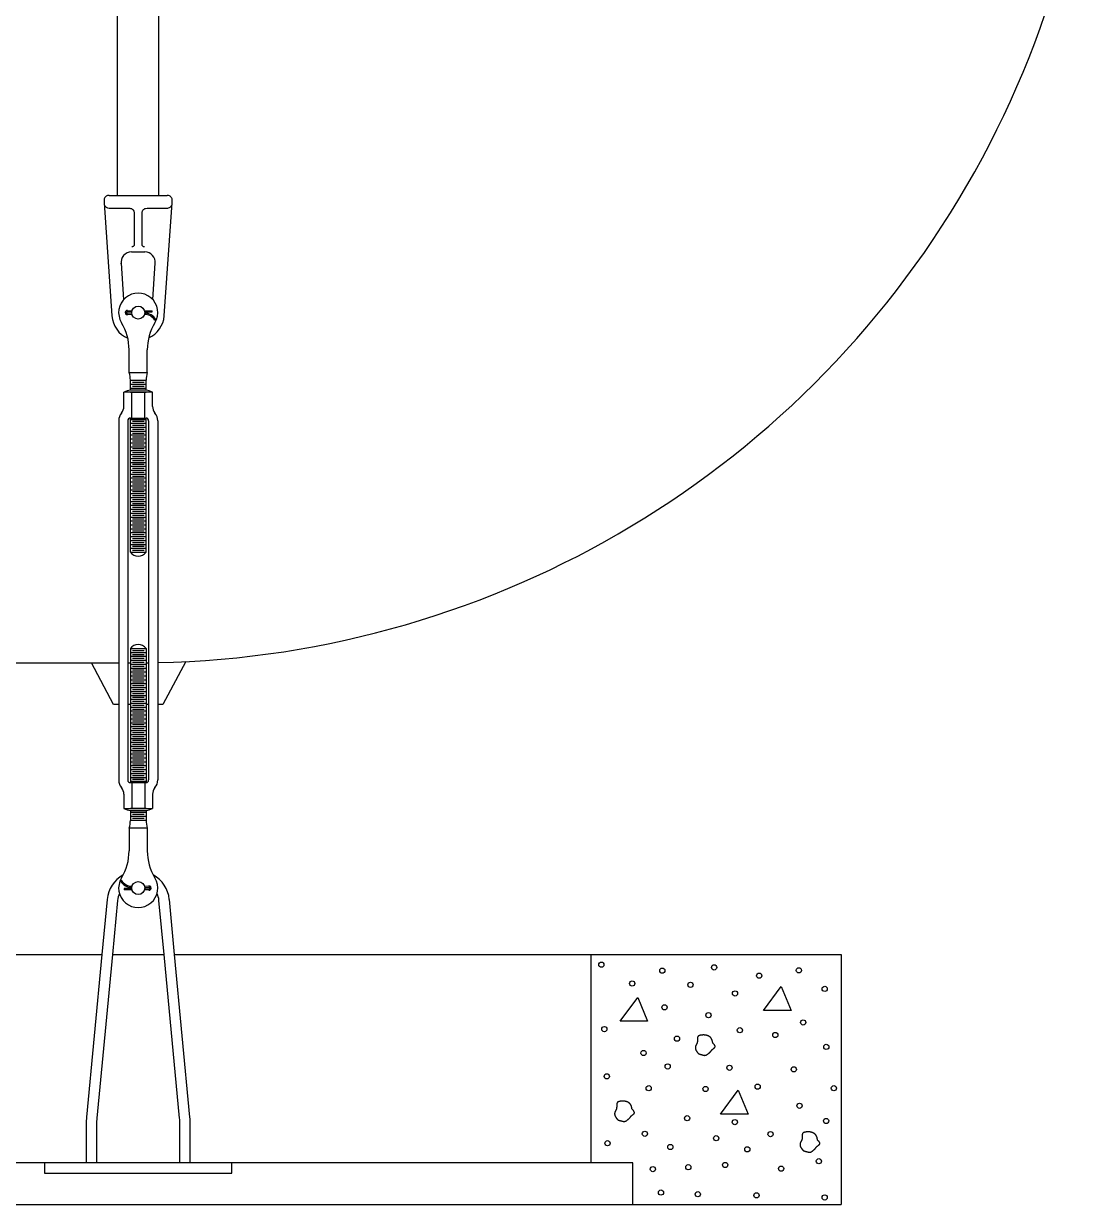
# Model space of a CAD drawing. Extents: x -13 to 356, y -85 to 125.
# Drawn here: x 274.9 to 326.4, y -63 to -6.3 of the extents above; entities that cross this region are included whole.
import ezdxf

# ---------------------------------------------------------------- set-up
doc = ezdxf.new("R2010")
doc.units = 0
doc.header["$MEASUREMENT"] = 0
doc.layers.add('2', color=7, linetype='Continuous')

msp = doc.modelspace()

# ---------------------------------------------------------------- linework, layer by layer
at = {"layer": '2', "color": 5, "linetype": 'Continuous'}
for p, q in [((279.376, -14.562), (279.378, 32.33)), ((281.357, -14.562), (281.359, 32.33)), ((278.738, -14.732), (278.727, -14.805)), ((278.752, -14.695), (278.738, -14.732)), ((278.773, -14.661), (278.752, -14.695)), ((278.8, -14.63), (278.773, -14.661)), ((278.831, -14.603), (278.8, -14.63)), ((278.865, -14.582), (278.831, -14.603)), ((278.902, -14.568), (278.865, -14.582)), ((278.939, -14.559), (278.902, -14.568)), ((278.975, -14.557), (278.939, -14.559)), ((278.975, -14.557), (281.758, -14.557)), ((281.831, -14.568), (281.758, -14.557)), ((281.867, -14.582), (281.831, -14.568)), ((281.902, -14.603), (281.867, -14.582)), ((281.933, -14.63), (281.902, -14.603)), ((281.959, -14.661), (281.933, -14.63)), ((281.98, -14.695), (281.959, -14.661)), ((281.995, -14.732), (281.98, -14.695)), ((282.003, -14.769), (281.995, -14.732)), ((278.727, -14.805), (278.727, -14.923)), ((278.727, -14.923), (278.729, -14.959)), ((278.727, -14.923), (279.103, -20.342)), ((278.729, -14.959), (278.738, -14.996)), ((278.738, -14.996), (278.752, -15.033)), ((278.752, -15.033), (278.773, -15.067)), ((278.773, -15.067), (278.8, -15.099)), ((278.8, -15.099), (278.831, -15.125)), ((278.831, -15.125), (278.865, -15.146)), ((278.865, -15.146), (278.902, -15.16)), ((278.902, -15.16), (278.975, -15.171)), ((278.975, -15.171), (279.933, -15.171)), ((279.933, -15.171), (279.969, -15.174)), ((279.969, -15.174), (280.006, -15.182)), ((280.006, -15.182), (280.042, -15.196)), ((280.042, -15.196), (280.077, -15.217)), ((280.077, -15.217), (280.108, -15.244)), ((280.108, -15.244), (280.134, -15.275)), ((280.134, -15.275), (280.155, -15.309)), ((280.577, -15.309), (280.598, -15.275)), ((280.598, -15.275), (280.625, -15.244)), ((280.625, -15.244), (280.656, -15.217)), ((280.656, -15.217), (280.69, -15.196)), ((280.69, -15.196), (280.727, -15.182)), ((280.727, -15.182), (280.8, -15.171)), ((280.8, -15.171), (281.758, -15.171)), ((281.622, -20.34), (282.005, -14.923)), ((281.758, -15.171), (281.794, -15.168)), ((281.794, -15.168), (281.831, -15.16)), ((281.831, -15.16), (281.867, -15.146)), ((281.867, -15.146), (281.902, -15.125)), ((281.902, -15.125), (281.933, -15.099)), ((281.933, -15.099), (281.959, -15.067)), ((281.959, -15.067), (281.98, -15.033)), ((281.98, -15.033), (281.995, -14.996)), ((281.995, -14.996), (282.005, -14.923)), ((282.005, -14.805), (282.003, -14.769)), ((282.005, -14.923), (282.005, -14.805)), ((280.155, -15.309), (280.17, -15.346)), ((280.17, -15.346), (280.181, -15.419)), ((280.181, -15.419), (280.181, -16.909)), ((280.552, -15.419), (280.554, -15.383)), ((280.552, -16.909), (280.552, -15.419)), ((280.554, -15.383), (280.563, -15.346)), ((280.563, -15.346), (280.577, -15.309)), ((280.144, -16.997), (280.129, -17.01)), ((280.158, -16.981), (280.144, -16.997)), ((280.168, -16.964), (280.158, -16.981)), ((280.175, -16.946), (280.168, -16.964)), ((280.179, -16.927), (280.175, -16.946)), ((280.181, -16.909), (280.179, -16.927)), ((280.557, -16.946), (280.552, -16.909)), ((280.565, -16.964), (280.557, -16.946)), ((280.575, -16.981), (280.565, -16.964)), ((280.588, -16.997), (280.575, -16.981)), ((280.604, -17.01), (280.588, -16.997)), ((280.041, -17.275), (280.693, -17.275)), ((280.093, -17.028), (280.057, -17.033)), ((280.111, -17.02), (280.093, -17.028)), ((280.129, -17.01), (280.111, -17.02)), ((280.621, -17.021), (280.604, -17.01)), ((280.639, -17.028), (280.621, -17.021)), ((280.658, -17.032), (280.639, -17.028)), ((280.676, -17.033), (280.658, -17.032)), ((279.55, -17.849), (279.55, -17.818)), ((279.55, -17.818), (279.668, -19.565)), ((281.066, -19.56), (281.186, -17.818)), ((279.857, -20.14), (280.058, -20.156)), ((280.058, -20.218), (279.857, -20.234)), ((279.862, -20.078), (280.071, -20.094)), ((280.071, -20.28), (279.862, -20.296)), ((280.668, -20.094), (281.043, -20.094)), ((280.68, -20.157), (281.043, -20.157)), ((281.043, -20.157), (281.043, -20.094)), ((281.16, -20.55), (281.214, -20.518)), ((279.932, -23.062), (279.932, -21.972)), ((280.807, -23.062), (280.807, -21.972)), ((279.932, -23.062), (280.807, -23.062)), ((279.994, -23.437), (280.744, -23.437)), ((279.994, -23.911), (279.994, -23.437)), ((279.994, -23.619), (280.744, -23.619)), ((280.088, -23.531), (280.65, -23.531)), ((280.088, -23.718), (280.65, -23.718)), ((280.744, -23.911), (280.744, -23.437)), ((281.057, -24), (279.682, -24)), ((279.682, -24.69), (279.682, -24)), ((279.994, -23.812), (280.744, -23.812)), ((280.744, -23.911), (279.994, -23.911)), ((279.994, -24), (280.744, -24)), ((280.057, -25.25), (280.057, -24)), ((280.682, -25.25), (280.682, -24)), ((281.057, -24.69), (281.057, -24)), ((279.432, -25.375), (279.432, -42.625)), ((279.869, -25.375), (279.869, -42.625)), ((279.994, -31.687), (279.994, -25.25)), ((279.994, -25.25), (280.744, -25.25)), ((279.994, -25.312), (280.744, -25.312)), ((279.994, -25.5), (280.744, -25.5)), ((280.088, -25.406), (280.65, -25.406)), ((280.744, -31.687), (280.744, -25.25)), ((280.869, -25.375), (280.869, -42.625)), ((281.307, -25.375), (281.307, -42.625)), ((279.994, -25.687), (280.744, -25.687)), ((279.994, -25.875), (280.744, -25.875)), ((279.994, -26.062), (280.744, -26.062)), ((280.088, -25.593), (280.65, -25.593)), ((280.088, -25.781), (280.65, -25.781)), ((280.088, -25.968), (280.65, -25.968)), ((279.994, -26.25), (280.744, -26.25)), ((279.994, -26.437), (280.744, -26.437)), ((279.994, -26.625), (280.744, -26.625)), ((280.088, -26.156), (280.65, -26.156)), ((280.088, -26.343), (280.65, -26.343)), ((280.088, -26.531), (280.65, -26.531)), ((279.994, -26.812), (280.744, -26.812)), ((279.994, -27), (280.744, -27)), ((279.994, -27.187), (280.744, -27.187)), ((280.088, -26.718), (280.65, -26.718)), ((280.088, -26.906), (280.65, -26.906)), ((280.088, -27.093), (280.65, -27.093)), ((279.994, -27.375), (280.744, -27.375)), ((279.994, -27.562), (280.744, -27.562)), ((279.994, -27.75), (280.744, -27.75)), ((280.088, -27.281), (280.65, -27.281)), ((280.088, -27.468), (280.65, -27.468)), ((280.088, -27.656), (280.65, -27.656)), ((279.994, -27.937), (280.744, -27.937)), ((279.994, -28.125), (280.744, -28.125)), ((279.994, -28.312), (280.744, -28.312)), ((280.088, -27.843), (280.65, -27.843)), ((280.088, -28.031), (280.65, -28.031)), ((280.088, -28.218), (280.65, -28.218)), ((279.994, -28.5), (280.744, -28.5)), ((279.994, -28.687), (280.744, -28.687)), ((279.994, -28.875), (280.744, -28.875)), ((280.088, -28.406), (280.65, -28.406)), ((280.088, -28.593), (280.65, -28.593)), ((280.088, -28.781), (280.65, -28.781)), ((279.994, -29.062), (280.744, -29.062)), ((279.994, -29.25), (280.744, -29.25)), ((279.994, -29.437), (280.744, -29.437)), ((280.088, -28.968), (280.65, -28.968)), ((280.088, -29.156), (280.65, -29.156)), ((280.088, -29.343), (280.65, -29.343)), ((279.994, -29.625), (280.744, -29.625)), ((279.994, -29.812), (280.744, -29.812)), ((279.994, -30), (280.744, -30)), ((280.088, -29.531), (280.65, -29.531)), ((280.088, -29.718), (280.65, -29.718)), ((280.088, -29.906), (280.65, -29.906)), ((279.994, -30.187), (280.744, -30.187)), ((279.994, -30.375), (280.744, -30.375)), ((279.994, -30.562), (280.744, -30.562)), ((280.088, -30.093), (280.65, -30.093)), ((280.088, -30.281), (280.65, -30.281)), ((280.088, -30.468), (280.65, -30.468)), ((279.994, -30.75), (280.744, -30.75)), ((279.994, -30.937), (280.744, -30.937)), ((279.994, -31.125), (280.744, -31.125)), ((280.088, -30.656), (280.65, -30.656)), ((280.088, -30.843), (280.65, -30.843)), ((280.088, -31.031), (280.65, -31.031)), ((279.994, -31.312), (280.744, -31.312)), ((279.994, -31.5), (280.744, -31.5)), ((279.994, -31.687), (280.744, -31.687)), ((280.088, -31.218), (280.65, -31.218)), ((280.088, -31.406), (280.65, -31.406)), ((280.088, -31.593), (280.65, -31.593)), ((279.994, -36.312), (279.994, -42.75)), ((279.994, -36.312), (280.744, -36.312)), ((279.994, -36.5), (280.744, -36.5)), ((279.994, -36.687), (280.744, -36.687)), ((280.088, -36.406), (280.65, -36.406)), ((280.088, -36.593), (280.65, -36.593)), ((280.088, -36.781), (280.65, -36.781)), ((280.744, -36.312), (280.744, -42.75)), ((214.307, -36.997), (279.432, -36.997)), ((279.182, -38.997), (278.119, -36.997)), ((279.869, -36.997), (279.994, -36.997)), ((279.994, -36.875), (280.744, -36.875)), ((279.994, -37.062), (280.744, -37.062)), ((279.994, -37.25), (280.744, -37.25)), ((280.088, -36.968), (280.65, -36.968)), ((280.088, -37.156), (280.65, -37.156)), ((280.088, -37.343), (280.65, -37.343)), ((280.744, -36.997), (280.869, -36.997)), ((282.649, -36.94), (281.557, -38.997)), ((279.994, -37.437), (280.744, -37.437)), ((279.994, -37.625), (280.744, -37.625)), ((279.994, -37.812), (280.744, -37.812)), ((280.088, -37.531), (280.65, -37.531)), ((280.088, -37.718), (280.65, -37.718)), ((280.088, -37.906), (280.65, -37.906)), ((279.994, -38), (280.744, -38)), ((279.994, -38.187), (280.744, -38.187)), ((279.994, -38.375), (280.744, -38.375)), ((280.088, -38.093), (280.65, -38.093)), ((280.088, -38.281), (280.65, -38.281)), ((280.088, -38.468), (280.65, -38.468)), ((279.432, -38.997), (279.182, -38.997)), ((279.994, -39), (279.869, -39)), ((279.994, -38.562), (280.744, -38.562)), ((279.994, -38.75), (280.744, -38.75)), ((279.994, -38.937), (280.744, -38.937)), ((280.088, -38.656), (280.65, -38.656)), ((280.088, -38.843), (280.65, -38.843)), ((280.088, -39.031), (280.65, -39.031)), ((280.869, -39), (280.744, -39)), ((281.557, -38.997), (281.307, -38.997)), ((279.994, -39.125), (280.744, -39.125)), ((279.994, -39.312), (280.744, -39.312)), ((279.994, -39.5), (280.744, -39.5)), ((280.088, -39.218), (280.65, -39.218)), ((280.088, -39.406), (280.65, -39.406)), ((280.088, -39.593), (280.65, -39.593)), ((279.994, -39.687), (280.744, -39.687)), ((279.994, -39.875), (280.744, -39.875)), ((279.994, -40.062), (280.744, -40.062)), ((280.088, -39.781), (280.65, -39.781)), ((280.088, -39.968), (280.65, -39.968)), ((280.088, -40.156), (280.65, -40.156)), ((279.994, -40.25), (280.744, -40.25)), ((279.994, -40.437), (280.744, -40.437)), ((279.994, -40.625), (280.744, -40.625)), ((279.994, -40.812), (280.744, -40.812)), ((280.088, -40.343), (280.65, -40.343)), ((280.088, -40.531), (280.65, -40.531)), ((280.088, -40.718), (280.65, -40.718)), ((279.994, -41), (280.744, -41)), ((279.994, -41.187), (280.744, -41.187)), ((279.994, -41.375), (280.744, -41.375)), ((280.088, -40.906), (280.65, -40.906)), ((280.088, -41.093), (280.65, -41.093)), ((280.088, -41.281), (280.65, -41.281)), ((279.994, -41.562), (280.744, -41.562)), ((279.994, -41.75), (280.744, -41.75)), ((279.994, -41.937), (280.744, -41.937)), ((280.088, -41.468), (280.65, -41.468)), ((280.088, -41.656), (280.65, -41.656)), ((280.088, -41.843), (280.65, -41.843)), ((279.994, -42.125), (280.744, -42.125)), ((279.994, -42.312), (280.744, -42.312)), ((279.994, -42.5), (280.744, -42.5)), ((280.088, -42.031), (280.65, -42.031)), ((280.088, -42.218), (280.65, -42.218)), ((280.088, -42.406), (280.65, -42.406)), ((279.994, -42.687), (280.744, -42.687)), ((279.994, -42.75), (280.744, -42.75)), ((280.057, -42.75), (280.057, -44)), ((280.088, -42.593), (280.65, -42.593)), ((280.682, -42.75), (280.682, -44)), ((279.682, -43.309), (279.682, -44)), ((281.057, -43.309), (281.057, -44)), ((279.682, -44), (281.057, -44)), ((280.744, -44), (279.994, -44)), ((279.994, -44.088), (279.994, -44.562)), ((279.994, -44.088), (280.744, -44.088)), ((280.744, -44.187), (279.994, -44.187)), ((280.744, -44.088), (280.744, -44.562)), ((280.744, -44.38), (279.994, -44.38)), ((280.744, -44.562), (279.994, -44.562)), ((280.65, -44.281), (280.088, -44.281)), ((280.65, -44.468), (280.088, -44.468)), ((279.932, -44.937), (279.932, -46.027)), ((280.807, -44.937), (279.932, -44.937)), ((280.807, -44.937), (280.807, -46.027)), ((279.579, -47.449), (279.525, -47.481)), ((280.058, -47.842), (279.696, -47.842)), ((279.696, -47.842), (279.696, -47.905)), ((280.071, -47.905), (279.696, -47.905)), ((280.668, -47.719), (280.876, -47.703)), ((280.876, -47.921), (280.668, -47.905)), ((280.68, -47.781), (280.881, -47.765)), ((280.881, -47.859), (280.68, -47.843)), ((278.877, -48.361), (278.627, -51.002)), ((279.375, -48.408), (279.129, -51.002)), ((281.612, -51.002), (281.366, -48.408)), ((282.114, -51.002), (281.864, -48.361)), ((215.114, -50.999), (278.627, -50.999)), ((278.627, -51.002), (277.886, -58.814)), ((279.129, -51.002), (278.384, -58.861)), ((279.129, -51), (281.612, -51)), ((282.357, -58.861), (281.612, -51.002)), ((282.114, -50.999), (314.121, -50.999)), ((282.855, -58.814), (282.114, -51.002)), ((302.121, -60.999), (302.121, -50.999)), ((314.121, -50.999), (314.121, -62.999)), ((310.391, -53.696), (311.242, -52.546)), ((311.242, -52.546), (311.713, -53.696)), ((303.5, -54.21), (304.352, -53.06)), ((304.352, -53.06), (304.822, -54.21)), ((311.713, -53.696), (310.391, -53.696)), ((304.822, -54.21), (303.5, -54.21)), ((308.325, -58.669), (309.176, -57.52)), ((309.176, -57.52), (309.647, -58.669)), ((309.647, -58.669), (308.325, -58.669)), ((277.871, -59.144), (277.871, -61.002)), ((278.371, -59.144), (278.371, -61.002)), ((282.371, -61.002), (282.371, -59.144)), ((282.871, -61.002), (282.871, -59.144)), ((304.121, -60.999), (252.121, -60.999)), ((275.871, -61.002), (275.871, -61.502)), ((284.871, -61.502), (284.871, -61.002)), ((304.121, -62.999), (304.121, -60.999)), ((275.871, -61.502), (284.871, -61.502)), ((26.121, -62.999), (314.121, -62.999))]:
    msp.add_line(p, q, dxfattribs=at)
for points in [[(307.953, -55.26), (307.951, -55.242, 0.004785), (307.948, -55.225, 0.004913), (307.945, -55.208, 0.005179), (307.942, -55.191, 0.005594), (307.939, -55.175, 0.005983), (307.935, -55.159, 0.006362), (307.931, -55.144, 0.006756), (307.926, -55.129, 0.00718), (307.922, -55.115, 0.007603), (307.916, -55.101, 0.008039), (307.911, -55.087, 0.008471), (307.905, -55.074, 0.00891), (307.899, -55.061, 0.009333), (307.892, -55.048, 0.00975), (307.885, -55.036, 0.010138), (307.877, -55.025, 0.010509), (307.869, -55.013, 0.010826), (307.861, -55.003, 0.011103), (307.852, -54.992, 0.011341), (307.843, -54.982, 0.011564), (307.833, -54.973, 0.011551), (307.823, -54.964, 0.011336), (307.812, -54.955, 0.011036), (307.801, -54.947, 0.010634), (307.789, -54.939, 0.010268), (307.777, -54.932, 0.009897), (307.765, -54.925, 0.009544), (307.752, -54.918, 0.009179), (307.739, -54.912, 0.008841), (307.726, -54.906, 0.008503), (307.712, -54.901, 0.008191), (307.698, -54.896, 0.007883), (307.684, -54.892, 0.007603), (307.669, -54.888, 0.007329), (307.654, -54.884, 0.007081), (307.639, -54.88, 0.006841), (307.624, -54.877, 0.006626), (307.609, -54.875, 0.006419), (307.593, -54.873, 0.006236), (307.577, -54.871, 0.006061), (307.561, -54.869, 0.005907), (307.545, -54.868, 0.005763), (307.529, -54.867, 0.005637), (307.513, -54.867, 0.005521), (307.497, -54.867, 0.005421), (307.48, -54.867, 0.005329), (307.464, -54.868, 0.005258), (307.447, -54.869, 0.005201), (307.431, -54.87, 0.00514), (307.414, -54.872, 0.005062), (307.398, -54.874, 0.005083), (307.381, -54.876, 0.005221), (307.365, -54.879, 0.006031), (307.349, -54.882, 0.007829), (307.333, -54.886, 0.009649), (307.318, -54.89, 0.011932), (307.304, -54.895, 0.014416), (307.29, -54.901, 0.017553), (307.277, -54.907, 0.021223), (307.266, -54.914, 0.025951), (307.255, -54.923, 0.03001), (307.246, -54.932, 0.033019), (307.239, -54.942, 0.032883), (307.232, -54.953, 0.029027), (307.227, -54.965, 0.025269), (307.223, -54.978, 0.021469), (307.22, -54.992, 0.017986), (307.218, -55.006, 0.014521), (307.216, -55.021, 0.011672), (307.215, -55.036, 0.008962), (307.215, -55.051, 0.006754), (307.214, -55.067, 0.004559), (307.214, -55.084, 0.002745), (307.214, -55.1, 0.000833), (307.215, -55.116, -0.000805), (307.215, -55.133, -0.002637), (307.214, -55.149, -0.004312), (307.214, -55.166, -0.006297), (307.213, -55.182, -0.008122), (307.211, -55.198, -0.010228), (307.209, -55.213, -0.012587), (307.206, -55.229, -0.01574), (307.202, -55.243, -0.017251), (307.197, -55.257, -0.017002), (307.191, -55.271, -0.015078), (307.184, -55.284, -0.010869), (307.177, -55.298, -0.007364), (307.17, -55.31, -0.003739), (307.162, -55.323, -0.000502), (307.155, -55.336, 0.003172), (307.148, -55.349, 0.006628), (307.141, -55.363, 0.010722), (307.135, -55.376, 0.013226), (307.13, -55.39, 0.014832), (307.125, -55.405, 0.015088), (307.122, -55.419, 0.014292), (307.119, -55.434, 0.013883), (307.117, -55.45, 0.013764), (307.116, -55.465, 0.013686), (307.116, -55.48, 0.013657), (307.116, -55.496, 0.013745), (307.118, -55.511, 0.013963), (307.12, -55.526, 0.014224), (307.123, -55.541, 0.014554), (307.127, -55.555, 0.015101), (307.132, -55.57, 0.015976), (307.138, -55.583, 0.015668), (307.144, -55.597, 0.013866), (307.151, -55.61, 0.011842), (307.159, -55.623, 0.009091), (307.167, -55.635, 0.00656), (307.176, -55.647, 0.003629), (307.184, -55.66, 0.001959), (307.193, -55.672, 0.001108), (307.201, -55.684, 0.001572), (307.21, -55.696, 0.00347), (307.219, -55.707, 0.004668), (307.228, -55.719, 0.005443), (307.238, -55.731, 0.007694), (307.248, -55.742, 0.01221), (307.259, -55.752, 0.017137), (307.27, -55.762, 0.023974), (307.282, -55.77, 0.025959), (307.294, -55.777, 0.022284), (307.308, -55.782, 0.018818), (307.322, -55.787, 0.015063), (307.336, -55.792, 0.011683), (307.35, -55.795, 0.008014), (307.365, -55.799, 0.004976), (307.38, -55.802, 0.00181), (307.395, -55.805, -0.001224), (307.41, -55.809, -0.004947), (307.425, -55.813, -0.006053), (307.44, -55.817, -0.004853), (307.455, -55.821, -0.003013), (307.47, -55.826, -0.000016), (307.485, -55.83, 0.002521), (307.499, -55.834, 0.00528), (307.514, -55.837, 0.007878), (307.528, -55.84, 0.010941), (307.542, -55.843, 0.014094), (307.556, -55.844, 0.017981), (307.57, -55.844, 0.020233), (307.584, -55.843, 0.021055), (307.598, -55.841, 0.020457), (307.612, -55.838, 0.018422), (307.625, -55.834, 0.016727), (307.639, -55.828, 0.015121), (307.652, -55.822, 0.013622), (307.665, -55.816, 0.012038), (307.678, -55.808, 0.010686), (307.691, -55.8, 0.009342), (307.704, -55.791, 0.008202), (307.717, -55.782, 0.007044), (307.729, -55.772, 0.006083), (307.742, -55.763, 0.005098), (307.754, -55.752, 0.004237), (307.766, -55.742, 0.003276), (307.778, -55.731, 0.002582), (307.79, -55.721, 0.001962), (307.801, -55.71, 0.000895), (307.813, -55.7, -0.000947), (307.824, -55.69, 0.001004), (307.835, -55.68, 0.007533), (307.845, -55.669, 0.013881), (307.855, -55.658, 0.021241), (307.864, -55.646, 0.018761), (307.872, -55.633, 0.006753), (307.88, -55.621, -0.002565), (307.888, -55.608, -0.012008), (307.897, -55.597, -0.015872), (307.906, -55.585, -0.014536), (307.916, -55.575, -0.013302), (307.927, -55.565, -0.011978), (307.939, -55.555, -0.010661), (307.951, -55.545, -0.009179), (307.964, -55.536, -0.006686), (307.977, -55.527, -0.00297), (307.99, -55.518, 0.000284), (308.003, -55.508, 0.004153), (308.015, -55.499, 0.007845), (308.027, -55.49, 0.012498), (308.037, -55.48, 0.01805), (308.046, -55.47, 0.025988), (308.053, -55.46, 0.033213), (308.059, -55.449, 0.038945), (308.063, -55.438, 0.042043), (308.064, -55.426, 0.041098), (308.064, -55.414, 0.037039), (308.062, -55.402, 0.031405), (308.058, -55.389, 0.029902), (308.053, -55.376, 0.029417), (308.045, -55.362, 0.018987), (308.037, -55.349, 0.006842), (308.029, -55.337, 0.021033), (308.015, -55.32, 0.026686), (307.99, -55.294, 0.010564), (307.954, -55.26, 0.005181)], [(304.079, -58.435), (304.076, -58.417, 0.004785), (304.074, -58.4, 0.004913), (304.071, -58.383, 0.005179), (304.068, -58.366, 0.005594), (304.064, -58.35, 0.005983), (304.06, -58.334, 0.006362), (304.056, -58.319, 0.006756), (304.052, -58.304, 0.00718), (304.047, -58.289, 0.007603), (304.042, -58.275, 0.008039), (304.036, -58.262, 0.008471), (304.03, -58.248, 0.00891), (304.024, -58.236, 0.009333), (304.017, -58.223, 0.00975), (304.01, -58.211, 0.010138), (304.003, -58.199, 0.010509), (303.995, -58.188, 0.010826), (303.986, -58.177, 0.011103), (303.977, -58.167, 0.011341), (303.968, -58.157, 0.011564), (303.958, -58.148, 0.011551), (303.948, -58.139, 0.011336), (303.937, -58.13, 0.011036), (303.926, -58.122, 0.010634), (303.915, -58.114, 0.010268), (303.903, -58.107, 0.009897), (303.89, -58.1, 0.009544), (303.878, -58.093, 0.009179), (303.865, -58.087, 0.008841), (303.851, -58.081, 0.008503), (303.838, -58.076, 0.008191), (303.824, -58.071, 0.007883), (303.809, -58.067, 0.007603), (303.795, -58.062, 0.007329), (303.78, -58.059, 0.007081), (303.765, -58.055, 0.006841), (303.75, -58.052, 0.006626), (303.734, -58.05, 0.006419), (303.719, -58.047, 0.006236), (303.703, -58.046, 0.006061), (303.687, -58.044, 0.005907), (303.671, -58.043, 0.005763), (303.655, -58.042, 0.005637), (303.639, -58.042, 0.005521), (303.622, -58.042, 0.005421), (303.606, -58.042, 0.005329), (303.589, -58.043, 0.005258), (303.573, -58.044, 0.005201), (303.556, -58.045, 0.00514), (303.54, -58.047, 0.005062), (303.523, -58.049, 0.005083), (303.507, -58.051, 0.005221), (303.491, -58.054, 0.006031), (303.474, -58.057, 0.007829), (303.459, -58.061, 0.009649), (303.444, -58.065, 0.011932), (303.429, -58.07, 0.014416), (303.415, -58.076, 0.017553), (303.403, -58.082, 0.021223), (303.391, -58.089, 0.025951), (303.381, -58.098, 0.03001), (303.372, -58.107, 0.033019), (303.364, -58.117, 0.032883), (303.358, -58.128, 0.029027), (303.353, -58.14, 0.025269), (303.349, -58.153, 0.021469), (303.346, -58.167, 0.017986), (303.343, -58.181, 0.014521), (303.342, -58.195, 0.011672), (303.341, -58.211, 0.008962), (303.34, -58.226, 0.006754), (303.34, -58.242, 0.004559), (303.34, -58.258, 0.002745), (303.34, -58.275, 0.000833), (303.34, -58.291, -0.000805), (303.34, -58.308, -0.002637), (303.34, -58.324, -0.004312), (303.339, -58.341, -0.006297), (303.338, -58.357, -0.008122), (303.337, -58.373, -0.010228), (303.334, -58.388, -0.012587), (303.331, -58.404, -0.01574), (303.327, -58.418, -0.017251), (303.322, -58.432, -0.017002), (303.316, -58.446, -0.015078), (303.31, -58.459, -0.010869), (303.303, -58.472, -0.007364), (303.295, -58.485, -0.003739), (303.288, -58.498, -0.000502), (303.281, -58.511, 0.003172), (303.273, -58.524, 0.006628), (303.267, -58.537, 0.010722), (303.261, -58.551, 0.013226), (303.255, -58.565, 0.014832), (303.251, -58.579, 0.015088), (303.247, -58.594, 0.014292), (303.245, -58.609, 0.013883), (303.243, -58.624, 0.013764), (303.242, -58.64, 0.013686), (303.241, -58.655, 0.013657), (303.242, -58.67, 0.013745), (303.243, -58.686, 0.013963), (303.246, -58.701, 0.014224), (303.249, -58.716, 0.014554), (303.253, -58.73, 0.015101), (303.257, -58.745, 0.015976), (303.263, -58.758, 0.015668), (303.27, -58.772, 0.013866), (303.277, -58.785, 0.011842), (303.285, -58.797, 0.009091), (303.293, -58.81, 0.00656), (303.301, -58.822, 0.003629), (303.31, -58.834, 0.001959), (303.318, -58.846, 0.001108), (303.327, -58.859, 0.001572), (303.336, -58.871, 0.00347), (303.345, -58.882, 0.004668), (303.354, -58.894, 0.005443), (303.363, -58.906, 0.007694), (303.373, -58.917, 0.01221), (303.384, -58.927, 0.017137), (303.395, -58.937, 0.023974), (303.407, -58.945, 0.025959), (303.42, -58.952, 0.022284), (303.433, -58.957, 0.018818), (303.447, -58.962, 0.015063), (303.461, -58.967, 0.011683), (303.476, -58.97, 0.008014), (303.491, -58.974, 0.004976), (303.506, -58.977, 0.00181), (303.521, -58.98, -0.001224), (303.536, -58.984, -0.004947), (303.551, -58.987, -0.006053), (303.566, -58.992, -0.004853), (303.581, -58.996, -0.003013), (303.596, -59, -0.000016), (303.61, -59.005, 0.002521), (303.625, -59.009, 0.00528), (303.639, -59.012, 0.007878), (303.653, -59.015, 0.010941), (303.668, -59.018, 0.014094), (303.682, -59.019, 0.017981), (303.696, -59.019, 0.020233), (303.71, -59.018, 0.021055), (303.723, -59.016, 0.020457), (303.737, -59.013, 0.018422), (303.751, -59.008, 0.016727), (303.764, -59.003, 0.015121), (303.777, -58.997, 0.013622), (303.791, -58.99, 0.012038), (303.804, -58.983, 0.010686), (303.817, -58.975, 0.009342), (303.83, -58.966, 0.008202), (303.842, -58.957, 0.007044), (303.855, -58.947, 0.006083), (303.867, -58.937, 0.005098), (303.88, -58.927, 0.004237), (303.892, -58.917, 0.003276), (303.904, -58.906, 0.002582), (303.915, -58.896, 0.001962), (303.927, -58.885, 0.000895), (303.938, -58.875, -0.000947), (303.95, -58.865, 0.001004), (303.961, -58.854, 0.007533), (303.971, -58.844, 0.013881), (303.981, -58.833, 0.021241), (303.989, -58.821, 0.018761), (303.997, -58.808, 0.006753), (304.005, -58.795, -0.002565), (304.013, -58.783, -0.012008), (304.022, -58.771, -0.015872), (304.032, -58.76, -0.014536), (304.042, -58.75, -0.013302), (304.053, -58.74, -0.011978), (304.064, -58.73, -0.010661), (304.076, -58.72, -0.009179), (304.089, -58.711, -0.006686), (304.102, -58.702, -0.00297), (304.115, -58.692, 0.000284), (304.128, -58.683, 0.004153), (304.141, -58.674, 0.007845), (304.152, -58.664, 0.012498), (304.163, -58.655, 0.01805), (304.172, -58.645, 0.025988), (304.179, -58.635, 0.033213), (304.185, -58.624, 0.038945), (304.188, -58.613, 0.042043), (304.19, -58.601, 0.041098), (304.189, -58.589, 0.037039), (304.188, -58.577, 0.031405), (304.184, -58.564, 0.029902), (304.178, -58.551, 0.029417), (304.171, -58.537, 0.018987), (304.163, -58.524, 0.006842), (304.155, -58.512, 0.021033), (304.141, -58.495, 0.026686), (304.116, -58.469, 0.010564), (304.08, -58.435, 0.005181)], [(312.981, -59.911), (312.979, -59.893, 0.004785), (312.976, -59.876, 0.004913), (312.974, -59.859, 0.005179), (312.97, -59.842, 0.005594), (312.967, -59.826, 0.005983), (312.963, -59.81, 0.006362), (312.959, -59.795, 0.006756), (312.955, -59.78, 0.00718), (312.95, -59.766, 0.007603), (312.945, -59.752, 0.008039), (312.939, -59.738, 0.008471), (312.933, -59.725, 0.00891), (312.927, -59.712, 0.009333), (312.92, -59.699, 0.00975), (312.913, -59.687, 0.010138), (312.905, -59.676, 0.010509), (312.897, -59.664, 0.010826), (312.889, -59.654, 0.011103), (312.88, -59.643, 0.011341), (312.871, -59.633, 0.011564), (312.861, -59.624, 0.011551), (312.851, -59.615, 0.011336), (312.84, -59.606, 0.011036), (312.829, -59.598, 0.010634), (312.817, -59.59, 0.010268), (312.805, -59.583, 0.009897), (312.793, -59.576, 0.009544), (312.78, -59.569, 0.009179), (312.767, -59.563, 0.008841), (312.754, -59.557, 0.008503), (312.74, -59.552, 0.008191), (312.726, -59.547, 0.007883), (312.712, -59.543, 0.007603), (312.697, -59.539, 0.007329), (312.683, -59.535, 0.007081), (312.668, -59.531, 0.006841), (312.652, -59.528, 0.006626), (312.637, -59.526, 0.006419), (312.621, -59.524, 0.006236), (312.606, -59.522, 0.006061), (312.59, -59.52, 0.005907), (312.574, -59.519, 0.005763), (312.557, -59.518, 0.005637), (312.541, -59.518, 0.005521), (312.525, -59.518, 0.005421), (312.508, -59.518, 0.005329), (312.492, -59.519, 0.005258), (312.475, -59.52, 0.005201), (312.459, -59.521, 0.00514), (312.442, -59.523, 0.005062), (312.426, -59.525, 0.005083), (312.41, -59.527, 0.005221), (312.393, -59.53, 0.006031), (312.377, -59.533, 0.007829), (312.361, -59.537, 0.009649), (312.346, -59.541, 0.011932), (312.332, -59.546, 0.014416), (312.318, -59.552, 0.017553), (312.305, -59.558, 0.021223), (312.294, -59.565, 0.025951), (312.283, -59.574, 0.03001), (312.274, -59.583, 0.033019), (312.267, -59.593, 0.032883), (312.261, -59.604, 0.029027), (312.255, -59.616, 0.025269), (312.251, -59.629, 0.021469), (312.248, -59.643, 0.017986), (312.246, -59.657, 0.014521), (312.244, -59.672, 0.011672), (312.243, -59.687, 0.008962), (312.243, -59.702, 0.006754), (312.242, -59.718, 0.004559), (312.242, -59.735, 0.002745), (312.243, -59.751, 0.000833), (312.243, -59.767, -0.000805), (312.243, -59.784, -0.002637), (312.242, -59.8, -0.004312), (312.242, -59.817, -0.006297), (312.241, -59.833, -0.008122), (312.239, -59.849, -0.010228), (312.237, -59.864, -0.012587), (312.234, -59.88, -0.01574), (312.23, -59.894, -0.017251), (312.225, -59.908, -0.017002), (312.219, -59.922, -0.015078), (312.212, -59.935, -0.010869), (312.205, -59.949, -0.007364), (312.198, -59.961, -0.003739), (312.19, -59.974, -0.000502), (312.183, -59.987, 0.003172), (312.176, -60, 0.006628), (312.169, -60.013, 0.010722), (312.163, -60.027, 0.013226), (312.158, -60.041, 0.014832), (312.154, -60.056, 0.015088), (312.15, -60.07, 0.014292), (312.147, -60.085, 0.013883), (312.145, -60.101, 0.013764), (312.144, -60.116, 0.013686), (312.144, -60.131, 0.013657), (312.144, -60.147, 0.013745), (312.146, -60.162, 0.013963), (312.148, -60.177, 0.014224), (312.151, -60.192, 0.014554), (312.155, -60.206, 0.015101), (312.16, -60.221, 0.015976), (312.166, -60.234, 0.015668), (312.172, -60.248, 0.013866), (312.18, -60.261, 0.011842), (312.187, -60.274, 0.009091), (312.195, -60.286, 0.00656), (312.204, -60.298, 0.003629), (312.212, -60.311, 0.001959), (312.221, -60.323, 0.001108), (312.23, -60.335, 0.001572), (312.238, -60.347, 0.00347), (312.247, -60.358, 0.004668), (312.256, -60.37, 0.005443), (312.266, -60.382, 0.007694), (312.276, -60.393, 0.01221), (312.287, -60.403, 0.017137), (312.298, -60.413, 0.023974), (312.31, -60.421, 0.025959), (312.323, -60.428, 0.022284), (312.336, -60.433, 0.018818), (312.35, -60.438, 0.015063), (312.364, -60.443, 0.011683), (312.378, -60.446, 0.008014), (312.393, -60.45, 0.004976), (312.408, -60.453, 0.00181), (312.423, -60.456, -0.001224), (312.439, -60.46, -0.004947), (312.454, -60.464, -0.006053), (312.469, -60.468, -0.004853), (312.483, -60.472, -0.003013), (312.498, -60.476, -0.000016), (312.513, -60.481, 0.002521), (312.527, -60.485, 0.00528), (312.542, -60.488, 0.007878), (312.556, -60.491, 0.010941), (312.57, -60.494, 0.014094), (312.584, -60.495, 0.017981), (312.598, -60.495, 0.020233), (312.612, -60.494, 0.021055), (312.626, -60.492, 0.020457), (312.64, -60.489, 0.018422), (312.653, -60.485, 0.016727), (312.667, -60.479, 0.015121), (312.68, -60.473, 0.013622), (312.693, -60.467, 0.012038), (312.706, -60.459, 0.010686), (312.719, -60.451, 0.009342), (312.732, -60.442, 0.008202), (312.745, -60.433, 0.007044), (312.757, -60.423, 0.006083), (312.77, -60.414, 0.005098), (312.782, -60.403, 0.004237), (312.794, -60.393, 0.003276), (312.806, -60.382, 0.002582), (312.818, -60.372, 0.001962), (312.83, -60.361, 0.000895), (312.841, -60.351, -0.000947), (312.852, -60.341, 0.001004), (312.863, -60.331, 0.007533), (312.874, -60.32, 0.013881), (312.883, -60.309, 0.021241), (312.892, -60.297, 0.018761), (312.9, -60.284, 0.006753), (312.908, -60.272, -0.002565), (312.916, -60.259, -0.012008), (312.925, -60.248, -0.015872), (312.934, -60.236, -0.014536), (312.945, -60.226, -0.013302), (312.955, -60.216, -0.011978), (312.967, -60.206, -0.010661), (312.979, -60.196, -0.009179), (312.992, -60.187, -0.006686), (313.005, -60.178, -0.00297), (313.018, -60.169, 0.000284), (313.031, -60.159, 0.004153), (313.043, -60.15, 0.007845), (313.055, -60.141, 0.012498), (313.065, -60.131, 0.01805), (313.074, -60.121, 0.025988), (313.082, -60.111, 0.033213), (313.087, -60.1, 0.038945), (313.091, -60.089, 0.042043), (313.092, -60.077, 0.041098), (313.092, -60.065, 0.037039), (313.09, -60.053, 0.031405), (313.087, -60.04, 0.029902), (313.081, -60.027, 0.029417), (313.073, -60.013, 0.018987), (313.065, -60, 0.006842), (313.057, -59.988, 0.021033), (313.043, -59.971, 0.026686), (313.018, -59.945, 0.010564), (312.982, -59.911, 0.005181)]]:
    msp.add_lwpolyline(points, format="xyb", dxfattribs=at)
for centre, radius in [((280.369, -20.187), 0.312), ((280.369, -47.812), 0.312), ((302.605, -51.493), 0.125), ((308.017, -51.622), 0.125), ((305.53, -51.776), 0.125), ((310.182, -52.021), 0.125), ((312.089, -51.763), 0.125), ((304.087, -52.395), 0.125), ((306.883, -52.459), 0.125), ((313.326, -52.652), 0.125), ((309.022, -52.872), 0.125), ((305.636, -53.538), 0.125), ((307.747, -53.915), 0.125), ((312.296, -54.263), 0.125), ((302.747, -54.585), 0.125), ((306.235, -55.041), 0.125), ((309.254, -54.637), 0.125), ((310.955, -54.869), 0.125), ((313.404, -55.436), 0.125), ((304.628, -55.732), 0.125), ((305.788, -56.377), 0.125), ((308.752, -56.441), 0.125), ((311.844, -56.518), 0.125), ((302.863, -56.853), 0.125), ((310.107, -57.346), 0.125), ((304.876, -57.424), 0.125), ((307.608, -57.457), 0.125), ((313.768, -57.424), 0.125), ((312.12, -58.264), 0.125), ((306.723, -58.861), 0.125), ((309.012, -59.049), 0.125), ((313.392, -58.994), 0.125), ((304.693, -59.611), 0.125), ((310.727, -59.624), 0.125), ((302.902, -60.062), 0.125), ((308.117, -59.823), 0.125), ((305.916, -60.244), 0.125), ((309.61, -60.354), 0.125), ((305.076, -61.305), 0.125), ((306.779, -61.217), 0.125), ((308.548, -61.106), 0.125), ((311.235, -61.283), 0.125), ((313.049, -60.929), 0.125), ((305.466, -62.433), 0.125), ((307.232, -62.511), 0.125), ((310.052, -62.566), 0.125), ((313.325, -62.666), 0.125)]:
    msp.add_circle(centre, radius, dxfattribs=at)
for centre, radius, start, end in [((280.369, 9.003), 46, 271.1677, 30.4713), ((280.038, -17.769), 0.494, 89.663, 189.3301), ((280.693, -17.77), 0.495, 354.4687, 90.0032), ((280.369, -20.187), 0.938, 328.7095, 211.2904), ((280.369, -20.252), 1.269, 184.0801, 246.8386), ((279.854, -20.187), 0.109, 85.5189, 274.4811), ((279.854, -20.187), 0.0469, 85.5189, 274.4811), ((280.687, -20.829), 0.55, 30.5508, 91.9631), ((280.687, -20.829), 0.612, 30.5508, 90.5806), ((280.328, -20.222), 1.3, 294.7793, 354.8006), ((277.432, -21.972), 2.5, 0, 31.2904), ((283.307, -21.972), 2.5, 148.7096, 180), ((278.832, -23.438), 1.163, 0.0532, 18.8714), ((281.907, -23.438), 1.163, 161.1286, 179.9468), ((280.369, -25.828), 1.953, 101.0695, 110.6097), ((280.369, -25.828), 1.953, 69.3903, 78.9305), ((279.182, -24.69), 0.5, 319.8808, 0), ((281.557, -24.69), 0.5, 180, 220.1192), ((279.994, -25.375), 0.562, 139.8808, 180), ((279.994, -25.375), 0.125, 90, 180), ((280.744, -25.375), 0.125, 0, 90), ((280.744, -25.375), 0.562, 0, 40.1192), ((280.369, -31.406), 0.469, 216.8699, 323.1301), ((280.369, -36.593), 0.469, 36.8699, 143.1301), ((279.994, -42.625), 0.562, 180, 220.1192), ((279.182, -43.309), 0.5, 0, 40.1192), ((279.994, -42.625), 0.125, 180, 270), ((280.744, -42.625), 0.125, 270, 0), ((281.557, -43.309), 0.5, 139.8808, 180), ((280.744, -42.625), 0.562, 319.8808, 0), ((280.369, -42.171), 1.953, 249.3903, 258.9305), ((280.369, -42.171), 1.953, 281.0695, 290.6097), ((278.832, -44.561), 1.163, 341.1286, 359.9468), ((281.907, -44.561), 1.163, 180.0532, 198.8714), ((277.432, -46.027), 2.5, 328.7095, 0), ((283.307, -46.027), 2.5, 180, 211.2904), ((280.369, -48.5), 1.5, 118.7659, 174.5839), ((280.369, -47.812), 0.938, 148.7096, 31.2905), ((280.052, -47.17), 0.612, 210.5508, 270.5806), ((280.052, -47.17), 0.55, 210.5508, 271.9631), ((280.369, -48.5), 1.5, 5.4161, 61.2341), ((280.369, -48.5), 1, 154.417, 174.5839), ((280.885, -47.812), 0.109, 265.5189, 94.4811), ((280.885, -47.812), 0.0469, 265.5189, 94.4811), ((280.369, -48.5), 1, 5.4161, 25.583), ((281.371, -59.144), 3.5, 174.5839, 180), ((281.371, -59.144), 3, 174.5839, 180), ((279.371, -59.144), 3, 0, 5.4161), ((279.371, -59.144), 3.5, 0, 5.4161)]:
    msp.add_arc(centre, radius, start, end, dxfattribs=at)

doc.saveas('drawing.dxf')
